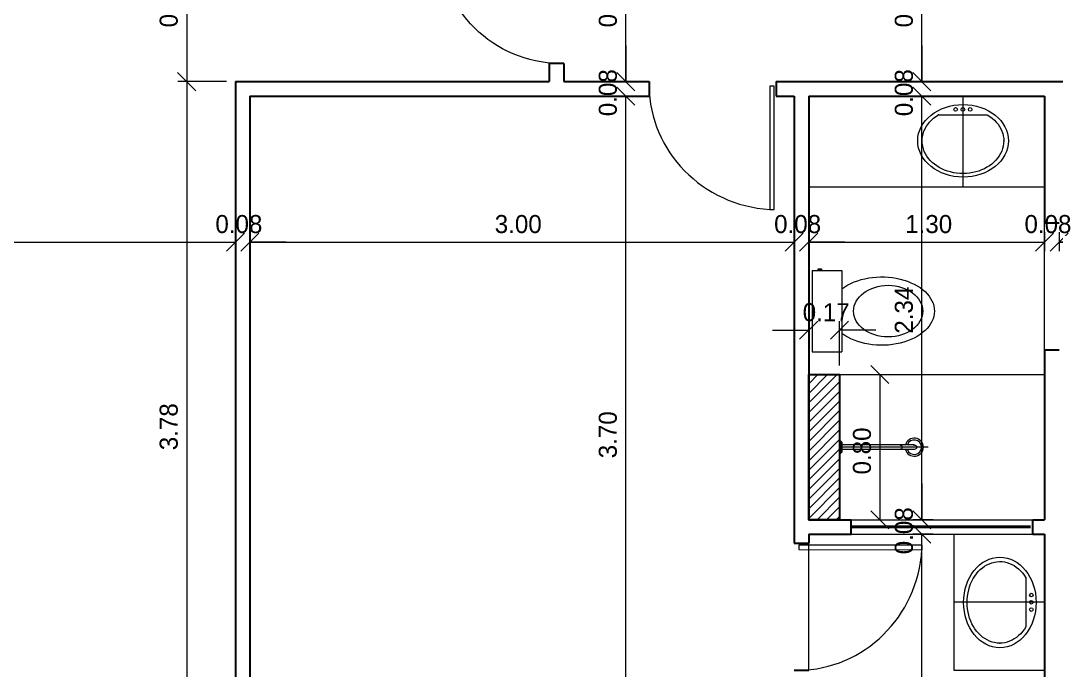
# Model space of a CAD drawing. Header units: metres. Extents: x 3.9 to 63.3, y 8 to 50.1.
# Drawn here: x 12.34 to 18.05, y 15.26 to 18.84 of the extents above; entities that cross this region are included whole.
import ezdxf
from ezdxf.enums import TextEntityAlignment as Align

# ---------------------------------------------------------------- set-up
doc = ezdxf.new("R2010")
doc.units = ezdxf.units.M
doc.header["$MEASUREMENT"] = 0
doc.linetypes.add('DGN Style 3', pattern=[1.383601, 0.988287, -0.395315])
doc.linetypes.add('DGN Style 4', pattern=[1.582247, 0.790629, -0.395315, 0.000988287, -0.395315])
doc.layers.get('Defpoints').update_dxf_attribs({"lineweight": 0})
for name, color, linetype, lineweight in [('00-EDIFICACOES TÉRREO', 7, 'Continuous', 0), ('24 - Textos Gerais', 7, 'Continuous', 0), ('34 - Mobiliário', 7, 'Continuous', 0), ('CORNIJAS_VAR NA PLANTA PTIPO 1', 7, 'Continuous', 0), ('Level 14', 7, 'Continuous', 0), ('Level 36', 7, 'Continuous', 0), ('Level 45', 7, 'Continuous', 0), ('Level 7', 7, 'Continuous', 0)]:
    doc.layers.add(name, color=color, linetype=linetype, lineweight=lineweight)
doc.styles.add('Style-INTL_ENGINEERING', font='INTL_ENGINEERING.shx')
doc.dimstyles.get("Standard").update_dxf_attribs({"dimtxt": 0.18, "dimasz": 0.18, "dimexe": 0.18, "dimexo": 0.0625, "dimgap": 0.09, "dimtad": 0, "dimtih": 1, "dimtoh": 1, "dimdec": 4, "dimzin": 1, "dimdsep": 46, "dimtxsty": 'Standard', "dimcen": 0, "dimadec": 0, "dimazin": 0, "dimtfac": 1, "dimtdec": 4, "dimtofl": 0, "dimtmove": 0, "dimatfit": 3, "dimfxl": 0, "dimtolj": 1, "dimtzin": 1, "dimarcsym": 0})

# ---------------------------------------------------------------- blocks, each defined once
blk = doc.blocks.new('*U33')
at = {"layer": '24 - Textos Gerais', "color": 172, "linetype": 'Continuous', "lineweight": 13}
blk.add_line((-0.147, -0.136), (-0.147, 0.133), dxfattribs=at)
at = {"layer": '24 - Textos Gerais', "color": 172, "linetype": 'DGN Style 4', "lineweight": 13}
blk.add_line((-0.25, -0.001), (0.25, -0.001), dxfattribs=at)
at = {"layer": '24 - Textos Gerais', "color": 172, "linetype": 'Continuous', "lineweight": 13}
for centre in [(-0.177, 0.039), (-0.177, -0.001), (-0.177, -0.041)]:
    blk.add_circle(centre, 0.01, dxfattribs=at)
blk.add_ellipse((-0.004, 0), major_axis=(0, 0.25), ratio=0.8, dxfattribs=at)
at = {"layer": '24 - Textos Gerais', "color": 172, "linetype": 'Continuous', "lineweight": 13, "extrusion": (0, 0, -1)}
blk.add_ellipse((-0.0033, -0.0006), major_axis=(0, 0.225), ratio=0.8, start_param=5.350888, end_param=10.349301, dxfattribs=at)
at = {"layer": '24 - Textos Gerais', "color": 172, "linetype": 'Continuous', "lineweight": 13}
for p in [(-0.003, 0.224), (-0.003, 0.224), (-0.147, -0.136)]:
    blk.add_point(p, dxfattribs=at)
blk = doc.blocks.new('SANCXP_2')
at = {"layer": '24 - Textos Gerais', "color": 172, "linetype": 'Continuous', "lineweight": 0}
for p, q in [((0.06, -0.449), (0.06, 0.449)), ((0.06, 0.449), (0.386, 0.449)), ((0.386, -0.449), (0.386, 0.449)), ((0.06, -0.449), (0.386, -0.449))]:
    blk.add_line(p, q, dxfattribs=at)
at = {"layer": '24 - Textos Gerais', "color": 172, "linetype": 'Continuous', "lineweight": 0, "extrusion": (0, 0, -1), "flags": 128}
blk.add_lwpolyline([(-0.125, -0.468), (-0.16, -0.468), (-0.16, -0.449), (-0.125, -0.449)], close=True, dxfattribs=at)
at = {"layer": '24 - Textos Gerais', "color": 172, "linetype": 'Continuous', "lineweight": 0}
blk.add_ellipse((0.825, 0), major_axis=(-0.581, 0), ratio=0.649123, start_param=0.716078, end_param=5.567107, dxfattribs=at)
at = {"layer": '24 - Textos Gerais', "color": 172, "linetype": 'Continuous', "lineweight": 0, "extrusion": (0, 0, -1)}
blk.add_ellipse((0.896, 0), major_axis=(0.381, 0), ratio=0.746923, dxfattribs=at)
blk = doc.blocks.new('*U35')
at = {"layer": '24 - Textos Gerais', "color": 172, "linetype": 'Continuous', "lineweight": 0}
for p, q in [((-0.2441, 0.035), (-0.2441, -0.035)), ((-0.2441, 0.035), (-0.2391, 0.035)), ((-0.2391, 0.035), (-0.2391, -0.035)), ((-0.2291, 0.025), (-0.2391, 0.035)), ((-0.2291, -0.025), (-0.2291, 0.025)), ((0.168, 0.0125), (-0.2291, 0.0125)), ((-0.2441, -0.035), (-0.2391, -0.035)), ((-0.2391, -0.035), (-0.2291, -0.025)), ((0.168, -0.0125), (-0.2291, -0.0125))]:
    blk.add_line(p, q, dxfattribs=at)
at = {"layer": '24 - Textos Gerais', "color": 172, "linetype": 'DGN Style 4', "lineweight": 13}
blk.add_line((0.2441, 0), (-0.2441, 0), dxfattribs=at)
at = {"layer": '24 - Textos Gerais', "color": 172, "linetype": 'Continuous', "lineweight": 0, "extrusion": (0, 0, -1)}
for centre in [(-0.088, 0), (-0.168, 0)]:
    blk.add_arc(centre, 0.0125, 90, 270, dxfattribs=at)
at = {"layer": '24 - Textos Gerais', "color": 172, "linetype": 'Continuous', "lineweight": 0}
for radius, start, end in [(0.05, 194.4775, 165.5225), (0.04, 198.21, 161.79)]:
    blk.add_arc((0.168, 0), radius, start, end, dxfattribs=at)
blk.add_point((0.168, 0.011), dxfattribs=at)
blk = doc.blocks.new('*U36')
at = {"layer": '24 - Textos Gerais', "color": 172, "linetype": 'Continuous', "lineweight": 13}
blk.add_line((-0.147, -0.136), (-0.147, 0.133), dxfattribs=at)
at = {"layer": '24 - Textos Gerais', "color": 172, "linetype": 'DGN Style 4', "lineweight": 13}
blk.add_line((-0.25, -0.001), (0.25, -0.001), dxfattribs=at)
at = {"layer": '24 - Textos Gerais', "color": 172, "linetype": 'Continuous', "lineweight": 13}
for centre in [(-0.177, 0.039), (-0.177, -0.001), (-0.177, -0.041)]:
    blk.add_circle(centre, 0.01, dxfattribs=at)
blk.add_ellipse((-0.004, 0), major_axis=(0, 0.25), ratio=0.8, dxfattribs=at)
at = {"layer": '24 - Textos Gerais', "color": 172, "linetype": 'Continuous', "lineweight": 13, "extrusion": (0, 0, -1)}
blk.add_ellipse((-0.0033, -0.0006), major_axis=(0, 0.225), ratio=0.8, start_param=5.350888, end_param=10.349301, dxfattribs=at)
at = {"layer": '24 - Textos Gerais', "color": 172, "linetype": 'Continuous', "lineweight": 13}
for p in [(-0.003, 0.224), (-0.003, 0.224), (-0.147, -0.136)]:
    blk.add_point(p, dxfattribs=at)
blk = doc.blocks.new('*U22')
at = {"layer": 'Level 36', "color": 172, "linetype": 'Continuous', "lineweight": 13}
for p, q in [((-13.815, 0.02), (-12.515, 0.02)), ((-13.815, 0.02), (-12.515, 0.02)), ((-13.645, -1.015), (-12.515, -1.015)), ((-13.015, -1.895), (-13.015, -2.645)), ((-13.015, -1.895), (-13.015, -2.645)), ((-13.015, -2.645), (-12.515, -2.645)), ((-13.015, -2.645), (-12.515, -2.645))]:
    blk.add_line(p, q, dxfattribs=at)
at = {"layer": '24 - Textos Gerais', "color": 172, "linetype": 'Continuous', "lineweight": 13}
for name, p, rotation in [('*U33', (-12.964, 0.27), 270), ('*U36', (-12.765, -2.271), 180)]:
    blk.add_blockref(name, p, dxfattribs=dict(at, rotation=rotation))
at = {"layer": '24 - Textos Gerais', "color": 172, "linetype": 'Continuous', "lineweight": 0, "extrusion": (0, 0, -1), "xscale": 0.5000000000216841, "yscale": 0.5000000000216841, "zscale": 0.5000000000216841, "rotation": 179.9994663905646}
blk.add_blockref('SANCXP_2', (13.825, -0.665), dxfattribs=at)
at = {"layer": '24 - Textos Gerais', "color": 172, "linetype": 'Continuous', "lineweight": 0}
blk.add_blockref('*U35', (-13.4009, -1.415), dxfattribs=at)
blk = doc.blocks.new('P70D')
at = {"layer": '00-EDIFICACOES TÉRREO', "color": 7, "linetype": 'Continuous', "lineweight": 13}
for p, q in [((0.035, 0.705), (0.01, 0.705)), ((0.01, 0.705), (0.01, 0.025)), ((0.035, 0.025), (0.035, 0.705)), ((0.01, 0.025), (0.035, 0.025))]:
    blk.add_line(p, q, dxfattribs=at)
blk.add_ellipse((0.0073, 0.032), major_axis=(0.6611, -0.2141), ratio=0.965677, start_param=0.313159, end_param=1.833935, dxfattribs=at)
at = {"layer": 'CORNIJAS_VAR NA PLANTA PTIPO 1', "color": 7, "linetype": 'Continuous', "lineweight": 30}
for p, q in [((0, 0), (0, 0.08)), ((0.7, 0), (0.7, 0.08))]:
    blk.add_line(p, q, dxfattribs=at)
blk = doc.blocks.new('P70D_1')
at = {"layer": 'Level 14', "color": 7, "linetype": 'Continuous', "lineweight": 13}
for p, q in [((0.035, 0.705), (0.01, 0.705)), ((0.01, 0.705), (0.01, 0.025)), ((0.035, 0.025), (0.035, 0.705)), ((0.01, 0.025), (0.035, 0.025))]:
    blk.add_line(p, q, dxfattribs=at)
blk.add_ellipse((0.0073, 0.032), major_axis=(0.6611, -0.2141), ratio=0.965677, start_param=0.313159, end_param=1.833935, dxfattribs=at)
at = {"layer": 'Level 7', "color": 7, "linetype": 'Continuous', "lineweight": 30}
for p, q in [((0, 0), (0, 0.08)), ((0.7, 0), (0.7, 0.08))]:
    blk.add_line(p, q, dxfattribs=at)
blk = doc.blocks.new('*U74')
at = {"layer": '34 - Mobiliário', "color": 7, "linetype": 'DGN Style 3', "lineweight": 40}
blk.add_line((-0.5, 0), (0.5, 0), dxfattribs=at)
at = {"layer": 'CORNIJAS_VAR NA PLANTA PTIPO 1', "color": 7, "linetype": 'Continuous', "lineweight": 30}
for p, q in [((-0.5, -0.04), (-0.5, 0.04)), ((0.5, -0.04), (0.5, 0.04))]:
    blk.add_line(p, q, dxfattribs=at)
at = {"layer": 'CORNIJAS_VAR NA PLANTA PTIPO 1', "color": 7, "linetype": 'Continuous', "lineweight": 0}
for p, q in [((-0.5, 0.04), (0.5, 0.04)), ((-0.5, -0.04), (0.5, -0.04))]:
    blk.add_line(p, q, dxfattribs=at)
blk = doc.blocks.new('*D166')
at = {"layer": 'Defpoints', "color": 2, "linetype": 'Continuous', "lineweight": 0}
for p, q in [((13.5245, 18.4595), (13.5245, 17.5752)), ((10.4748, 17.575), (10.5743, 17.6745)), ((10.5245, 17.3588), (10.5245, 17.6742)), ((13.5743, 17.6745), (13.4748, 17.575)), ((10.5245, 17.6247), (13.5245, 17.6247))]:
    blk.add_line(p, q, dxfattribs=at)
at = {"layer": 'Defpoints'}
for p in [(13.5245, 18.509), (12.0245, 17.6247), (13.5245, 17.6247), (10.5245, 17.3093)]:
    blk.add_point(p, dxfattribs=at)
at = {"layer": 'Defpoints', "color": 2, "linetype": 'Continuous', "lineweight": 0, "style": 'Style-INTL_ENGINEERING'}
blk.add_text('3.00', height=0.0995, dxfattribs=at).set_placement((11.8741, 17.724), align=Align.MIDDLE_LEFT)
blk = doc.blocks.new('_Oblique')
at = {"color": 0, "linetype": 'ByBlock', "lineweight": -2}
blk.add_line((0.5, 0.5), (-0.5, -0.5), dxfattribs=at)
blk = doc.blocks.new('*D167')
at = {"layer": 'Defpoints', "color": 2, "linetype": 'Continuous', "lineweight": 0}
for p, q in [((13.5245, 18.4595), (13.5245, 17.5752)), ((13.6045, 18.3795), (13.6045, 17.5752)), ((13.5743, 17.6745), (13.4748, 17.575)), ((13.5548, 17.575), (13.6543, 17.6745)), ((13.4141, 17.6247), (13.5245, 17.6247)), ((13.8041, 17.6247), (13.6045, 17.6247))]:
    blk.add_line(p, q, dxfattribs=at)
at = {"layer": 'Defpoints'}
for p in [(13.5245, 18.509), (13.6045, 18.429), (13.5646, 17.6247), (13.6045, 17.6247)]:
    blk.add_point(p, dxfattribs=at)
at = {"layer": 'Defpoints', "color": 2, "linetype": 'Continuous', "lineweight": 0, "style": 'Style-INTL_ENGINEERING'}
blk.add_text('0.08', height=0.0995, dxfattribs=at).set_placement((13.4141, 17.724), align=Align.MIDDLE_LEFT)
blk = doc.blocks.new('*D168')
at = {"layer": 'Defpoints', "color": 2, "linetype": 'Continuous', "lineweight": 0}
for p, q in [((13.6045, 18.3795), (13.6045, 17.5752)), ((16.6045, 18.3795), (16.6045, 17.5752)), ((13.5548, 17.575), (13.6543, 17.6745)), ((16.6543, 17.6745), (16.5548, 17.575)), ((13.6045, 17.6247), (16.6045, 17.6247))]:
    blk.add_line(p, q, dxfattribs=at)
at = {"layer": 'Defpoints'}
for p in [(13.6045, 18.429), (16.6045, 18.429), (15.1045, 17.6247), (16.6045, 17.6247)]:
    blk.add_point(p, dxfattribs=at)
at = {"layer": 'Defpoints', "color": 2, "linetype": 'Continuous', "lineweight": 0, "style": 'Style-INTL_ENGINEERING'}
blk.add_text('3.00', height=0.0995, dxfattribs=at).set_placement((14.9541, 17.724), align=Align.MIDDLE_LEFT)
blk = doc.blocks.new('*D169')
at = {"layer": 'Defpoints', "color": 2, "linetype": 'Continuous', "lineweight": 0}
for p, q in [((16.6045, 18.3795), (16.6045, 17.5752)), ((16.6543, 17.6745), (16.5548, 17.575)), ((16.6348, 17.575), (16.7343, 17.6745)), ((16.6846, 17.311), (16.6846, 17.6742)), ((16.4941, 17.6247), (16.6045, 17.6247)), ((16.884, 17.6247), (16.6846, 17.6247))]:
    blk.add_line(p, q, dxfattribs=at)
at = {"layer": 'Defpoints'}
for p in [(16.6045, 18.429), (16.6445, 17.6247), (16.6846, 17.6247), (16.6846, 17.2615)]:
    blk.add_point(p, dxfattribs=at)
at = {"layer": 'Defpoints', "color": 2, "linetype": 'Continuous', "lineweight": 0, "style": 'Style-INTL_ENGINEERING'}
blk.add_text('0.08', height=0.0995, dxfattribs=at).set_placement((16.4941, 17.724), align=Align.MIDDLE_LEFT)
blk = doc.blocks.new('*D170')
at = {"layer": 'Defpoints', "color": 2, "linetype": 'Continuous', "lineweight": 0}
for p, q in [((16.6348, 17.575), (16.7343, 17.6745)), ((16.6846, 17.311), (16.6846, 17.6742)), ((18.0343, 17.6745), (17.9348, 17.575)), ((17.9845, 17.6795), (17.9845, 17.5752)), ((16.6846, 17.6247), (17.9845, 17.6247))]:
    blk.add_line(p, q, dxfattribs=at)
at = {"layer": 'Defpoints'}
for p in [(17.9845, 17.729), (17.3346, 17.6247), (17.9845, 17.6247), (16.6846, 17.2615)]:
    blk.add_point(p, dxfattribs=at)
at = {"layer": 'Defpoints', "color": 2, "linetype": 'Continuous', "lineweight": 0, "style": 'Style-INTL_ENGINEERING'}
blk.add_text('1.30', height=0.0995, dxfattribs=at).set_placement((17.2166, 17.724), align=Align.MIDDLE_LEFT)
blk = doc.blocks.new('*D171')
at = {"layer": 'Defpoints', "color": 2, "linetype": 'Continuous', "lineweight": 0}
for p, q in [((18.0343, 17.6745), (17.9348, 17.575)), ((17.9845, 17.6795), (17.9845, 17.5752)), ((18.0148, 17.575), (18.1143, 17.6745)), ((18.0646, 17.6795), (18.0646, 17.5752)), ((17.8741, 17.6247), (17.9845, 17.6247)), ((18.2641, 17.6247), (18.0646, 17.6247))]:
    blk.add_line(p, q, dxfattribs=at)
at = {"layer": 'Defpoints'}
for p in [(17.9845, 17.729), (18.0646, 17.729), (18.0246, 17.6247), (18.0646, 17.6247)]:
    blk.add_point(p, dxfattribs=at)
at = {"layer": 'Defpoints', "color": 2, "linetype": 'Continuous', "lineweight": 0, "style": 'Style-INTL_ENGINEERING'}
blk.add_text('0.08', height=0.0995, dxfattribs=at).set_placement((17.8741, 17.724), align=Align.MIDDLE_LEFT)
blk = doc.blocks.new('*D172')
at = {"layer": 'Defpoints', "color": 2, "linetype": 'Continuous', "lineweight": 0}
for p, q in [((21.0646, 18.3795), (21.0646, 17.5752)), ((18.0148, 17.575), (18.1143, 17.6745)), ((18.0646, 17.6795), (18.0646, 17.5752)), ((21.1143, 17.6745), (21.0148, 17.575)), ((18.0646, 17.6247), (21.0646, 17.6247))]:
    blk.add_line(p, q, dxfattribs=at)
at = {"layer": 'Defpoints'}
for p in [(21.0646, 18.429), (18.0646, 17.729), (19.5646, 17.6247), (21.0646, 17.6247)]:
    blk.add_point(p, dxfattribs=at)
at = {"layer": 'Defpoints', "color": 2, "linetype": 'Continuous', "lineweight": 0, "style": 'Style-INTL_ENGINEERING'}
blk.add_text('3.00', height=0.0995, dxfattribs=at).set_placement((19.4141, 17.724), align=Align.MIDDLE_LEFT)
blk = doc.blocks.new('*D257')
at = {"layer": 'Defpoints', "color": 2, "linetype": 'Continuous', "lineweight": 0}
for p, q in [((15.6266, 18.4788), (15.7261, 18.3793)), ((15.755, 18.429), (15.6268, 18.429)), ((15.6763, 14.729), (15.6763, 18.429)), ((15.7261, 14.6793), (15.6266, 14.7788)), ((15.8551, 14.729), (15.6268, 14.729))]:
    blk.add_line(p, q, dxfattribs=at)
at = {"layer": 'Defpoints'}
for p in [(15.6763, 18.429), (15.8045, 18.429), (15.6763, 16.579), (15.9046, 14.729)]:
    blk.add_point(p, dxfattribs=at)
at = {"layer": 'Defpoints', "color": 2, "linetype": 'Continuous', "lineweight": 0, "style": 'Style-INTL_ENGINEERING'}
blk.add_text('3.70', height=0.0995, rotation=90, dxfattribs=at).set_placement((15.5771, 16.4329), align=Align.MIDDLE_LEFT)
blk = doc.blocks.new('*D258')
at = {"layer": 'Defpoints', "color": 2, "linetype": 'Continuous', "lineweight": 0}
for p, q in [((15.6763, 18.7085), (15.6763, 18.509)), ((15.7261, 18.4593), (15.6266, 18.5588)), ((15.755, 18.509), (15.6268, 18.509)), ((15.6266, 18.4788), (15.7261, 18.3793)), ((15.755, 18.429), (15.6268, 18.429)), ((15.6763, 18.3186), (15.6763, 18.429))]:
    blk.add_line(p, q, dxfattribs=at)
at = {"layer": 'Defpoints'}
for p in [(15.6763, 18.509), (15.8045, 18.509), (15.6763, 18.469), (15.8045, 18.429)]:
    blk.add_point(p, dxfattribs=at)
at = {"layer": 'Defpoints', "color": 2, "linetype": 'Continuous', "lineweight": 0, "style": 'Style-INTL_ENGINEERING'}
blk.add_text('0.08', height=0.0995, rotation=90, dxfattribs=at).set_placement((15.5771, 18.3186), align=Align.MIDDLE_LEFT)
blk = doc.blocks.new('*D259')
at = {"layer": 'Defpoints', "color": 2, "linetype": 'Continuous', "lineweight": 0}
for p, q in [((15.3841, 19.409), (15.7258, 19.409)), ((15.6266, 19.4588), (15.7261, 19.3593)), ((15.6763, 18.509), (15.6763, 19.409)), ((15.7261, 18.4593), (15.6266, 18.5588)), ((15.755, 18.509), (15.6268, 18.509))]:
    blk.add_line(p, q, dxfattribs=at)
at = {"layer": 'Defpoints'}
for p in [(15.3346, 19.409), (15.6763, 19.409), (15.6763, 18.959), (15.8045, 18.509)]:
    blk.add_point(p, dxfattribs=at)
at = {"layer": 'Defpoints', "color": 2, "linetype": 'Continuous', "lineweight": 0, "style": 'Style-INTL_ENGINEERING'}
blk.add_text('0.90', height=0.0995, rotation=90, dxfattribs=at).set_placement((15.5771, 18.8082), align=Align.MIDDLE_LEFT)
blk = doc.blocks.new('*D292')
at = {"layer": 'Defpoints', "color": 2, "linetype": 'Continuous', "lineweight": 0}
for p, q in [((13.2061, 18.5588), (13.3056, 18.4593)), ((13.475, 18.509), (13.2064, 18.509)), ((13.2559, 18.509), (13.2559, 14.729)), ((13.3056, 14.6793), (13.2061, 14.7788)), ((13.475, 14.729), (13.2064, 14.729))]:
    blk.add_line(p, q, dxfattribs=at)
at = {"layer": 'Defpoints'}
for p in [(13.5245, 18.509), (13.2559, 16.619), (13.2559, 14.729), (13.5245, 14.729)]:
    blk.add_point(p, dxfattribs=at)
at = {"layer": 'Defpoints', "color": 2, "linetype": 'Continuous', "lineweight": 0, "style": 'Style-INTL_ENGINEERING'}
blk.add_text('3.78', height=0.0995, rotation=90, dxfattribs=at).set_placement((13.1566, 16.4772), align=Align.MIDDLE_LEFT)
blk = doc.blocks.new('*D291')
at = {"layer": 'Defpoints', "color": 2, "linetype": 'Continuous', "lineweight": 0}
for p, q in [((13.2061, 19.4588), (13.3056, 19.3593)), ((13.455, 19.409), (13.2064, 19.409)), ((13.2559, 19.409), (13.2559, 18.509)), ((13.3056, 18.4593), (13.2061, 18.5588)), ((13.475, 18.509), (13.2064, 18.509))]:
    blk.add_line(p, q, dxfattribs=at)
at = {"layer": 'Defpoints'}
for p in [(13.5045, 19.409), (13.2559, 18.959), (13.2559, 18.509), (13.5245, 18.509)]:
    blk.add_point(p, dxfattribs=at)
at = {"layer": 'Defpoints', "color": 2, "linetype": 'Continuous', "lineweight": 0, "style": 'Style-INTL_ENGINEERING'}
blk.add_text('0.90', height=0.0995, rotation=90, dxfattribs=at).set_placement((13.1566, 18.8082), align=Align.MIDDLE_LEFT)
blk = doc.blocks.new('*D321')
at = {"layer": 'Defpoints', "color": 2, "linetype": 'Continuous', "lineweight": 0}
for p, q in [((17.2584, 16.0638), (17.3579, 15.9643)), ((17.37, 16.014), (17.2587, 16.014)), ((17.3082, 13.679), (17.3082, 16.014)), ((17.3579, 13.6293), (17.2584, 13.7288)), ((17.269, 13.679), (17.3577, 13.679))]:
    blk.add_line(p, q, dxfattribs=at)
at = {"layer": 'Defpoints'}
for p in [(17.3082, 16.014), (17.4195, 16.014), (17.3082, 14.8465), (17.2195, 13.679)]:
    blk.add_point(p, dxfattribs=at)
at = {"layer": 'Defpoints', "color": 2, "linetype": 'Continuous', "lineweight": 0, "style": 'Style-INTL_ENGINEERING'}
blk.add_text('2.33', height=0.0995, rotation=90, dxfattribs=at).set_placement((17.2089, 14.7047), align=Align.MIDDLE_LEFT)
blk = doc.blocks.new('*D322')
at = {"layer": 'Defpoints', "color": 2, "linetype": 'Continuous', "lineweight": 0}
for p, q in [((17.3082, 16.2935), (17.3082, 16.094)), ((17.3579, 16.0443), (17.2584, 16.1438)), ((17.2584, 16.0638), (17.3579, 15.9643)), ((17.37, 16.094), (17.2587, 16.094)), ((17.37, 16.014), (17.2587, 16.014)), ((17.3082, 15.9036), (17.3082, 16.014))]:
    blk.add_line(p, q, dxfattribs=at)
at = {"layer": 'Defpoints'}
for p in [(17.3082, 16.094), (17.3082, 16.054), (17.4195, 16.094), (17.4195, 16.014)]:
    blk.add_point(p, dxfattribs=at)
at = {"layer": 'Defpoints', "color": 2, "linetype": 'Continuous', "lineweight": 0, "style": 'Style-INTL_ENGINEERING'}
blk.add_text('0.08', height=0.0995, rotation=90, dxfattribs=at).set_placement((17.2089, 15.9036), align=Align.MIDDLE_LEFT)
blk = doc.blocks.new('*D323')
at = {"layer": 'Defpoints', "color": 2, "linetype": 'Continuous', "lineweight": 0}
for p, q in [((17.2584, 18.4788), (17.3579, 18.3793)), ((17.285, 18.429), (17.2587, 18.429)), ((17.3082, 16.094), (17.3082, 18.429)), ((17.3579, 16.0443), (17.2584, 16.1438)), ((17.37, 16.094), (17.2587, 16.094))]:
    blk.add_line(p, q, dxfattribs=at)
at = {"layer": 'Defpoints'}
for p in [(17.3082, 18.429), (17.3346, 18.429), (17.3082, 17.2615), (17.4195, 16.094)]:
    blk.add_point(p, dxfattribs=at)
at = {"layer": 'Defpoints', "color": 2, "linetype": 'Continuous', "lineweight": 0, "style": 'Style-INTL_ENGINEERING'}
blk.add_text('2.34', height=0.0995, rotation=90, dxfattribs=at).set_placement((17.2089, 17.1197), align=Align.MIDDLE_LEFT)
blk = doc.blocks.new('*D324')
at = {"layer": 'Defpoints', "color": 2, "linetype": 'Continuous', "lineweight": 0}
for p, q in [((17.3082, 18.7085), (17.3082, 18.509)), ((17.3579, 18.4593), (17.2584, 18.5588)), ((17.285, 18.509), (17.2587, 18.509)), ((17.2584, 18.4788), (17.3579, 18.3793)), ((17.285, 18.429), (17.2587, 18.429)), ((17.3082, 18.3186), (17.3082, 18.429))]:
    blk.add_line(p, q, dxfattribs=at)
at = {"layer": 'Defpoints'}
for p in [(17.3082, 18.509), (17.3346, 18.509), (17.3082, 18.469), (17.3346, 18.429)]:
    blk.add_point(p, dxfattribs=at)
at = {"layer": 'Defpoints', "color": 2, "linetype": 'Continuous', "lineweight": 0, "style": 'Style-INTL_ENGINEERING'}
blk.add_text('0.08', height=0.0995, rotation=90, dxfattribs=at).set_placement((17.2089, 18.3186), align=Align.MIDDLE_LEFT)
blk = doc.blocks.new('*D325')
at = {"layer": 'Defpoints', "color": 2, "linetype": 'Continuous', "lineweight": 0}
for p, q in [((17.0843, 19.409), (17.3577, 19.409)), ((17.2584, 19.4588), (17.3579, 19.3593)), ((17.3082, 18.509), (17.3082, 19.409)), ((17.3579, 18.4593), (17.2584, 18.5588)), ((17.285, 18.509), (17.2587, 18.509))]:
    blk.add_line(p, q, dxfattribs=at)
at = {"layer": 'Defpoints'}
for p in [(17.0348, 19.409), (17.3082, 19.409), (17.3082, 18.959), (17.3346, 18.509)]:
    blk.add_point(p, dxfattribs=at)
at = {"layer": 'Defpoints', "color": 2, "linetype": 'Continuous', "lineweight": 0, "style": 'Style-INTL_ENGINEERING'}
blk.add_text('0.90', height=0.0995, rotation=90, dxfattribs=at).set_placement((17.2089, 18.8082), align=Align.MIDDLE_LEFT)
blk = doc.blocks.new('*D336')
at = {"layer": 'Defpoints', "color": 2, "linetype": 'Continuous', "lineweight": 0}
for p, q in [((17.0274, 16.9438), (17.1269, 16.8443)), ((16.9041, 16.894), (17.1266, 16.894)), ((17.0771, 16.894), (17.0771, 16.094)), ((17.1269, 16.0443), (17.0274, 16.1438)), ((16.904, 16.094), (17.1266, 16.094))]:
    blk.add_line(p, q, dxfattribs=at)
at = {"layer": 'Defpoints'}
for p in [(16.8545, 16.894), (17.0771, 16.494), (16.8545, 16.094), (17.0771, 16.094)]:
    blk.add_point(p, dxfattribs=at)
at = {"layer": 'Defpoints', "color": 2, "linetype": 'Continuous', "lineweight": 0, "style": 'Style-INTL_ENGINEERING'}
blk.add_text('0.80', height=0.0995, rotation=90, dxfattribs=at).set_placement((16.9779, 16.3436), align=Align.MIDDLE_LEFT)
blk = doc.blocks.new('*D337')
at = {"layer": 'Defpoints', "color": 2, "linetype": 'Continuous', "lineweight": 0}
for p, q in [((16.7343, 17.1886), (16.6348, 17.0891)), ((16.6846, 16.9435), (16.6846, 17.1884)), ((16.8048, 17.0891), (16.9043, 17.1886)), ((16.8545, 16.9435), (16.8545, 17.1884)), ((16.4851, 17.1389), (16.6846, 17.1389)), ((17.0541, 17.1389), (16.8545, 17.1389))]:
    blk.add_line(p, q, dxfattribs=at)
at = {"layer": 'Defpoints'}
for p in [(16.7695, 17.1389), (16.8545, 17.1389), (16.6846, 16.894), (16.8545, 16.894)]:
    blk.add_point(p, dxfattribs=at)
at = {"layer": 'Defpoints', "color": 2, "linetype": 'Continuous', "lineweight": 0, "style": 'Style-INTL_ENGINEERING'}
blk.add_text('0.17', height=0.0995, dxfattribs=at).set_placement((16.6516, 17.2381), align=Align.MIDDLE_LEFT)

msp = doc.modelspace()

# ---------------------------------------------------------------- linework, layer by layer
at = {"layer": 'CORNIJAS_VAR NA PLANTA PTIPO 1', "color": 7, "linetype": 'Continuous', "lineweight": 30}
for p, q in [((15.2545, 18.609), (15.2545, 18.509)), ((15.3345, 18.609), (15.3345, 18.509)), ((13.5245, 18.509), (13.5245, 14.729)), ((13.5245, 18.509), (15.2545, 18.509)), ((15.3345, 18.509), (15.8045, 18.509)), ((16.5045, 18.509), (18.1646, 18.509)), ((13.6045, 18.429), (13.6045, 14.729)), ((13.6045, 18.429), (15.8045, 18.429)), ((16.5045, 18.429), (16.6045, 18.429)), ((16.6045, 18.429), (16.6045, 15.964)), ((16.6846, 18.429), (16.6846, 16.094)), ((16.6846, 18.429), (17.9845, 18.429)), ((17.9845, 18.429), (17.9845, 17.729)), ((18.0646, 17.729), (17.9845, 17.729)), ((18.0646, 17.029), (17.9845, 17.029)), ((17.9845, 17.029), (17.9845, 16.094)), ((16.6846, 16.094), (16.9195, 16.094)), ((17.9195, 16.094), (17.9845, 16.094)), ((16.6846, 16.014), (16.6846, 15.964)), ((16.6846, 16.014), (16.9195, 16.014)), ((17.9195, 16.014), (17.9845, 16.014)), ((17.9845, 16.014), (17.9845, 13.679))]:
    msp.add_line(p, q, dxfattribs=at)
at = {"layer": 'CORNIJAS_VAR NA PLANTA PTIPO 1', "color": 7, "linetype": 'Continuous', "lineweight": 0}
for p, q in [((17.9845, 17.029), (17.9845, 17.729)), ((16.6846, 15.264), (16.6846, 15.964))]:
    msp.add_line(p, q, dxfattribs=at)
at = {"layer": 'Level 45', "color": 6, "linetype": 'Continuous', "lineweight": 0}
for p, q in [((16.6846, 16.7376), (16.841, 16.894)), ((16.6846, 16.7906), (16.788, 16.894)), ((16.6846, 16.8436), (16.7349, 16.894)), ((16.6846, 16.6846), (16.8545, 16.8545)), ((16.6846, 16.6315), (16.8545, 16.8015)), ((16.6846, 16.5785), (16.8545, 16.7485)), ((16.6846, 16.5255), (16.8545, 16.6954)), ((16.6846, 16.4724), (16.8545, 16.6424)), ((16.6846, 16.4194), (16.8545, 16.5894)), ((16.6846, 16.3664), (16.8545, 16.5363)), ((16.6846, 16.3133), (16.8545, 16.4833)), ((16.6846, 16.2603), (16.8545, 16.4303)), ((16.6846, 16.2073), (16.8545, 16.3772)), ((16.6846, 16.1542), (16.8545, 16.3242)), ((16.6846, 16.1012), (16.8545, 16.2712)), ((16.7304, 16.094), (16.8545, 16.2181)), ((16.7835, 16.094), (16.8545, 16.1651)), ((16.8365, 16.094), (16.8545, 16.1121))]:
    msp.add_line(p, q, dxfattribs=at)
at = {"layer": 'Level 45', "color": 6, "linetype": 'Continuous', "lineweight": 30, "flags": 128}
msp.add_lwpolyline([(16.6846, 16.894), (16.8545, 16.894), (16.8545, 16.094), (16.6846, 16.094)], close=True, dxfattribs=at)

# ---------------------------------------------------------------- block references
at = {"layer": 'CORNIJAS_VAR NA PLANTA PTIPO 1', "color": 7, "linetype": 'Continuous', "lineweight": 30, "xscale": 1.000004656718364, "yscale": 1.000004656718364}
for p, rotation in [((16.5045, 18.509), 179.9991995895742), ((16.6046, 15.964), 269.9991995895742)]:
    msp.add_blockref('P70D', p, dxfattribs=dict(at, rotation=rotation))
at = {"layer": 'CORNIJAS_VAR NA PLANTA PTIPO 1', "color": 7, "linetype": 'Continuous', "lineweight": 30}
msp.add_blockref('*U74', (17.4195, 16.054), dxfattribs=at)
at = {"layer": 'Level 36', "color": 172, "linetype": 'Continuous', "lineweight": 13}
msp.add_blockref('*U22', (30.4996, 17.909), dxfattribs=at)
at = {"layer": 'Level 7', "color": 7, "linetype": 'Continuous', "lineweight": 30, "xscale": 1.000004656718361, "yscale": -1.000004656718361, "rotation": 270.0008004104258}
msp.add_blockref('P70D_1', (15.3345, 19.309), dxfattribs=at)

# ---------------------------------------------------------------- dimensions: what is measured, and where the dimension line sits
at = {"layer": 'Defpoints', "color": 2, "linetype": 'Continuous', "lineweight": 0}
for base, p1, p2, angle, override, picture, middle in [((13.2559, 18.509), (13.5045, 19.409), (13.5245, 18.509), 270, {"dimtxt": 0.0995, "dimasz": 0.0995, "dimexe": 0.0495, "dimexo": 0.0495, "dimgap": 0.0495, "dimtad": 1, "dimtih": 0, "dimtoh": 0, "dimdec": 2, "dimzin": 3, "dimtxsty": 'Style-INTL_ENGINEERING', "dimblk": 'Oblique', "dimclre": 2, "dimtdec": 2, "dimatfit": 1, "dimtolj": 0, "dimtzin": 3, "dimlwe": 0}, '*D291', (13.2559, 18.959)), ((15.6763, 19.409), (15.8045, 18.509), (15.3346, 19.409), 90, {"dimtxt": 0.0995, "dimasz": 0.0995, "dimexe": 0.0495, "dimexo": 0.0495, "dimgap": 0.0495, "dimtad": 1, "dimtih": 0, "dimtoh": 0, "dimdec": 2, "dimzin": 3, "dimtxsty": 'Style-INTL_ENGINEERING', "dimblk": 'Oblique', "dimclre": 2, "dimtdec": 2, "dimatfit": 1, "dimtolj": 0, "dimtzin": 3, "dimlwe": 0}, '*D259', (15.6763, 18.959)), ((17.3082, 19.409), (17.3346, 18.509), (17.0348, 19.409), 90, {"dimtxt": 0.0995, "dimasz": 0.0995, "dimexe": 0.0495, "dimexo": 0.0495, "dimgap": 0.0495, "dimtad": 1, "dimtih": 0, "dimtoh": 0, "dimdec": 2, "dimzin": 3, "dimtxsty": 'Style-INTL_ENGINEERING', "dimblk": 'Oblique', "dimclre": 2, "dimtdec": 2, "dimatfit": 1, "dimtolj": 0, "dimtzin": 3, "dimlwe": 0}, '*D325', (17.3082, 18.959)), ((13.2559, 14.729), (13.5245, 18.509), (13.5245, 14.729), 270, {"dimtxt": 0.0995, "dimasz": 0.0995, "dimexe": 0.0495, "dimexo": 0.0495, "dimgap": 0.0495, "dimtad": 1, "dimtih": 0, "dimtoh": 0, "dimdec": 2, "dimzin": 3, "dimtxsty": 'Style-INTL_ENGINEERING', "dimblk": 'Oblique', "dimclre": 2, "dimtdec": 2, "dimatfit": 1, "dimtolj": 0, "dimtzin": 3, "dimlwe": 0}, '*D292', (13.2559, 16.619)), ((15.6763, 18.429), (15.9046, 14.729), (15.8045, 18.429), 90, {"dimtxt": 0.0995, "dimasz": 0.0995, "dimexe": 0.0495, "dimexo": 0.0495, "dimgap": 0.0495, "dimtad": 1, "dimtih": 0, "dimtoh": 0, "dimdec": 2, "dimzin": 3, "dimtxsty": 'Style-INTL_ENGINEERING', "dimblk": 'Oblique', "dimclre": 2, "dimtdec": 2, "dimatfit": 1, "dimtolj": 0, "dimtzin": 3, "dimlwe": 0}, '*D257', (15.6763, 16.579)), ((17.30816, 18.42904), (17.41954, 16.09403), (17.33455, 18.42904), 90, {"dimtxt": 0.0995, "dimasz": 0.0995, "dimexe": 0.0495, "dimexo": 0.0495, "dimgap": 0.0495, "dimtad": 1, "dimtih": 0, "dimtoh": 0, "dimdec": 2, "dimzin": 3, "dimtxsty": 'Style-INTL_ENGINEERING', "dimblk": 'Oblique', "dimclre": 2, "dimtdec": 2, "dimatfit": 1, "dimtolj": 0, "dimtzin": 3, "dimlwe": 0}, '*D323', (17.30816, 17.26154)), ((17.0771, 16.094), (16.8545, 16.894), (16.8545, 16.094), 270, {"dimtxt": 0.0995, "dimasz": 0.0995, "dimexe": 0.0495, "dimexo": 0.0495, "dimgap": 0.0495, "dimtad": 1, "dimtih": 0, "dimtoh": 0, "dimdec": 2, "dimzin": 3, "dimtxsty": 'Style-INTL_ENGINEERING', "dimblk": 'Oblique', "dimclre": 2, "dimtdec": 2, "dimatfit": 1, "dimfrac": 2, "dimtolj": 0, "dimtzin": 3, "dimlwe": 0}, '*D336', (17.0771, 16.494)), ((17.30816, 16.01403), (17.21953, 13.67904), (17.41954, 16.01403), 90, {"dimtxt": 0.0995, "dimasz": 0.0995, "dimexe": 0.0495, "dimexo": 0.0495, "dimgap": 0.0495, "dimtad": 1, "dimtih": 0, "dimtoh": 0, "dimdec": 2, "dimzin": 3, "dimtxsty": 'Style-INTL_ENGINEERING', "dimblk": 'Oblique', "dimclre": 2, "dimtdec": 2, "dimatfit": 1, "dimtolj": 0, "dimtzin": 3, "dimlwe": 0}, '*D321', (17.30816, 14.84654))]:
    dim = msp.add_linear_dim(base=base, p1=p1, p2=p2, angle=angle, dimstyle='Standard', override=override, dxfattribs=at)
    dim.commit()
    dim.dimension.update_dxf_attribs({"geometry": picture, "text_midpoint": middle})
for base, p1, p2, picture, middle in [((15.6763, 18.509), (15.8045, 18.429), (15.8045, 18.509), '*D258', (15.6763, 18.469)), ((17.3082, 18.509), (17.3346, 18.429), (17.3346, 18.509), '*D324', (17.3082, 18.469)), ((17.3082, 16.094), (17.4195, 16.014), (17.4195, 16.094), '*D322', (17.3082, 16.054))]:
    dim = msp.add_linear_dim(base=base, p1=p1, p2=p2, angle=90, dimstyle='Standard', override={"dimtxt": 0.0995, "dimasz": 0.0995, "dimexe": 0.0495, "dimexo": 0.0495, "dimgap": 0.0495, "dimtad": 1, "dimtih": 0, "dimtoh": 0, "dimdec": 2, "dimzin": 3, "dimtxsty": 'Style-INTL_ENGINEERING', "dimblk": 'Oblique', "dimclre": 2, "dimtdec": 2, "dimatfit": 1, "dimtolj": 0, "dimtzin": 3, "dimlwe": 0}, dxfattribs=at)
    dim.commit()
    dim.dimension.update_dxf_attribs({"geometry": picture, "text_midpoint": middle, "dimtype": 160})
for base, p1, p2, override, picture, middle in [((13.5245, 17.6247), (10.5245, 17.3093), (13.5245, 18.509), {"dimtxt": 0.0995, "dimasz": 0.0995, "dimexe": 0.0495, "dimexo": 0.0495, "dimgap": 0.0495, "dimtad": 1, "dimtih": 0, "dimtoh": 0, "dimdec": 2, "dimzin": 3, "dimtxsty": 'Style-INTL_ENGINEERING', "dimblk": 'Oblique', "dimclre": 2, "dimtdec": 2, "dimatfit": 1, "dimtolj": 0, "dimtzin": 3, "dimlwe": 0}, '*D166', (12.0245, 17.6247)), ((16.6045, 17.6247), (13.6045, 18.429), (16.6045, 18.429), {"dimtxt": 0.0995, "dimasz": 0.0995, "dimexe": 0.0495, "dimexo": 0.0495, "dimgap": 0.0495, "dimtad": 1, "dimtih": 0, "dimtoh": 0, "dimdec": 2, "dimzin": 3, "dimtxsty": 'Style-INTL_ENGINEERING', "dimblk": 'Oblique', "dimclre": 2, "dimtdec": 2, "dimatfit": 1, "dimtolj": 0, "dimtzin": 3, "dimlwe": 0}, '*D168', (15.1045, 17.6247)), ((21.0646, 17.6247), (18.0646, 17.729), (21.0646, 18.429), {"dimtxt": 0.0995, "dimasz": 0.0995, "dimexe": 0.0495, "dimexo": 0.0495, "dimgap": 0.0495, "dimtad": 1, "dimtih": 0, "dimtoh": 0, "dimdec": 2, "dimzin": 3, "dimtxsty": 'Style-INTL_ENGINEERING', "dimblk": 'Oblique', "dimclre": 2, "dimtdec": 2, "dimatfit": 1, "dimtolj": 0, "dimtzin": 3, "dimlwe": 0}, '*D172', (19.5646, 17.6247)), ((17.9845, 17.6247), (16.6846, 17.2615), (17.9845, 17.729), {"dimtxt": 0.0995, "dimasz": 0.0995, "dimexe": 0.0495, "dimexo": 0.0495, "dimgap": 0.0495, "dimtad": 1, "dimtih": 0, "dimtoh": 0, "dimdec": 2, "dimzin": 3, "dimtxsty": 'Style-INTL_ENGINEERING', "dimblk": 'Oblique', "dimclre": 2, "dimtdec": 2, "dimatfit": 1, "dimtolj": 0, "dimtzin": 3, "dimlwe": 0}, '*D170', (17.3346, 17.6247)), ((16.8545, 17.1389), (16.6846, 16.894), (16.8545, 16.894), {"dimtxt": 0.0995, "dimasz": 0.0995, "dimexe": 0.0495, "dimexo": 0.0495, "dimgap": 0.0495, "dimtad": 1, "dimtih": 0, "dimtoh": 0, "dimdec": 2, "dimzin": 3, "dimtxsty": 'Style-INTL_ENGINEERING', "dimblk": 'Oblique', "dimclre": 2, "dimtdec": 2, "dimatfit": 1, "dimfrac": 2, "dimtolj": 0, "dimtzin": 3, "dimlwe": 0}, '*D337', (16.7695, 17.1389))]:
    dim = msp.add_linear_dim(base=base, p1=p1, p2=p2, dimstyle='Standard', override=override, dxfattribs=at)
    dim.commit()
    dim.dimension.update_dxf_attribs({"geometry": picture, "text_midpoint": middle})
for base, p1, p2, picture, middle in [((13.6045, 17.6247), (13.5245, 18.509), (13.6045, 18.429), '*D167', (13.5646, 17.6247)), ((16.6846, 17.6247), (16.6045, 18.429), (16.6846, 17.2615), '*D169', (16.6445, 17.6247)), ((18.0646, 17.6247), (17.9845, 17.729), (18.0646, 17.729), '*D171', (18.0246, 17.6247))]:
    dim = msp.add_linear_dim(base=base, p1=p1, p2=p2, dimstyle='Standard', override={"dimtxt": 0.0995, "dimasz": 0.0995, "dimexe": 0.0495, "dimexo": 0.0495, "dimgap": 0.0495, "dimtad": 1, "dimtih": 0, "dimtoh": 0, "dimdec": 2, "dimzin": 3, "dimtxsty": 'Style-INTL_ENGINEERING', "dimblk": 'Oblique', "dimclre": 2, "dimtdec": 2, "dimatfit": 1, "dimtolj": 0, "dimtzin": 3, "dimlwe": 0}, dxfattribs=at)
    dim.commit()
    dim.dimension.update_dxf_attribs({"geometry": picture, "text_midpoint": middle, "dimtype": 160})

doc.saveas('drawing.dxf')
